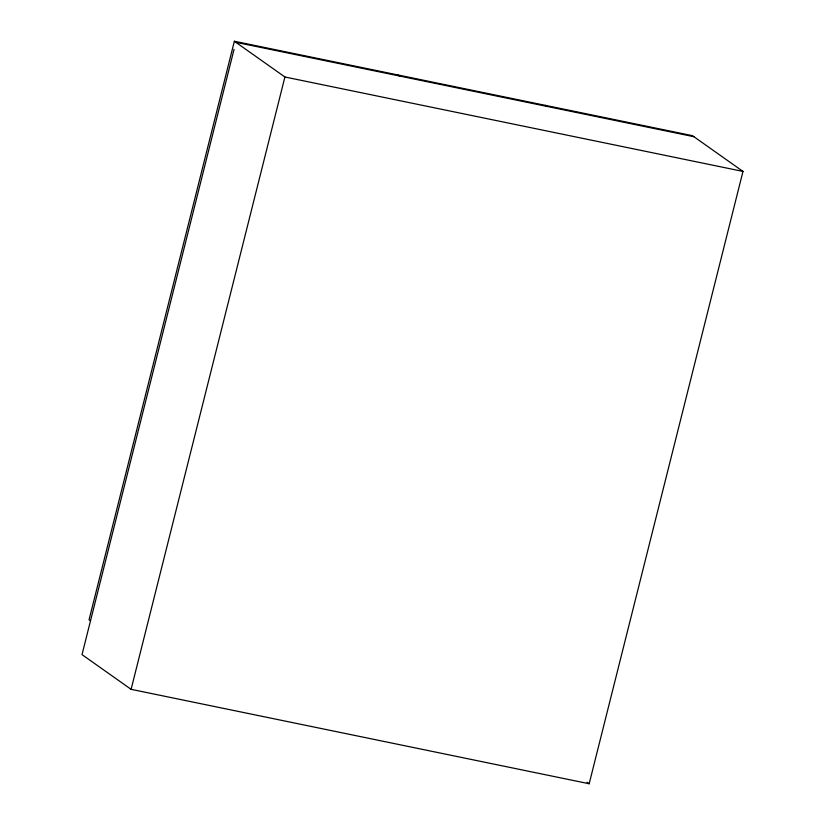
<?xml version="1.0" encoding="UTF-8"?>
<svg xmlns="http://www.w3.org/2000/svg" width="825" height="825" viewBox="0 0 825 825"><rect width="100%" height="100%" fill="white"/><g stroke="black" fill="none" stroke-linecap="round" stroke-linejoin="round"><path stroke-width="1.24" d="M234.053 49.345L82.015 654.617L131.103 689.329L589.174 783.75L742.985 171.414L692.433 135.671L234.362 41.25L89.059 619.761L90.513 620.792M131.103 689.329L284.914 76.993L234.362 41.25M235.826 42.281L693.897 136.703M284.914 76.993L742.985 171.414M545.201 105.322L546.655 106.353M397.959 74.972L399.424 76.003M587.091 782.275L589.174 783.75"/></g></svg>
